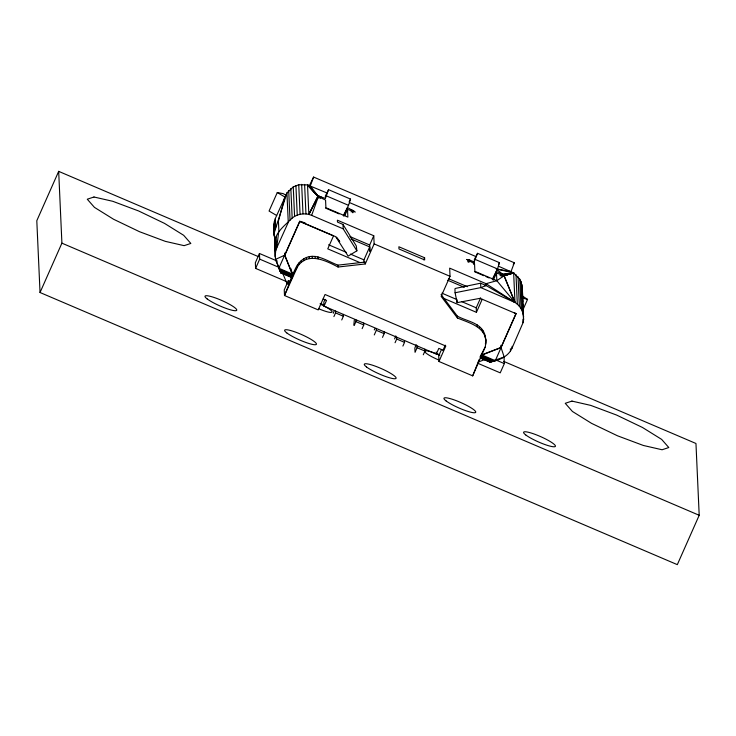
<?xml version="1.0" encoding="UTF-8"?>
<svg xmlns="http://www.w3.org/2000/svg" width="736" height="736" viewBox="0 0 736 736"><rect width="100%" height="100%" fill="white"/><g stroke="black" fill="none" stroke-linecap="round" stroke-linejoin="round"><path stroke-width="1.1" d="M275.439 240.663C273.268 233.652 272.854 225.483 275.338 218.482L286.93 192.887L293.259 186.88L298.742 184.754L307.519 184.902L327.216 193.062M274.197 235.713L273.856 224.084M274.629 245.263C273.792 232.999 284.62 225.924 292.164 218.068C297.546 213.707 305.274 212.649 311.641 215.372L343.197 228.841L356.886 250.829L348.137 256.11L335.708 236.688L299.699 221.278L278.843 268.254L281.014 272.992L275.54 259.385L274.629 245.263L274.905 247.176M275.135 256.505L275.706 250.746L276.672 248.004L288.264 222.41L286.93 192.887L274.252 232.815M441.444 349.646L438.711 355.819L438.969 361.477L472.678 375.866L485.263 346.904C486.091 342.525 486.054 337.833 484.481 333.601C480.268 322.405 466.449 321.292 457.323 316.103L441.066 294.483M485.778 344.043L485.751 339.259M498.355 266.147L513.645 272.918L519.736 279.128L521.033 281.732L522.302 287.38L522.753 301.64M514.096 312.57L516.102 313.683L501.069 347.613L504.178 357.006L489.587 362.029C498.198 360.778 508.052 356.896 511.888 348.441L523.057 322.662L523.572 319.81L522.302 287.38M511.888 348.441L512.164 346.279M485.355 344.062L485.696 342.157M333.316 313.232L333.923 311.448M325.478 198.14L328.56 189.695L350.52 199.07L348.542 205.335L343.28 215.676M473.414 263.792L477.535 253.313L499.486 262.688L497.508 268.944L492.255 279.294M394.579 338.937L395.784 335.883M374.284 329.94L374.698 328.854M311.641 215.372L318.348 196.632L307.519 184.902L308.853 214.424L318.348 196.632L325.56 200.063L325.91 207.727L347.861 217.102L347.521 209.438L355.313 212.06L347.429 207.515M309.378 185.638L313.61 177.063L514.326 262.77L511.032 271.556L496.303 268.944L504.289 275.669L496.487 273.047L493.304 280.241M313.61 177.063L310.316 185.849L317.796 195.785L325.496 198.49L325.376 195.96L328.56 189.695M354.31 320.151L353.832 325.165M472.678 375.866L479.256 359.38M416.171 344.586L414.856 348.054L414.994 351.284M489.587 362.029L495.3 360.677L501.069 347.613L480.967 355.368L494.27 361.045M258.419 256.652L58.678 171.359L36.8 220.717L40.038 292.514L677.322 564.641L699.2 515.283L695.962 443.486L503.617 361.348M40.038 292.514L61.907 243.156L58.678 171.359M285.973 195.261L283.222 193.642L277.279 192.528L269.072 211.039L276.662 215.501M277.398 261.142L259.449 253.478L255.346 262.734L255.604 268.392L286.221 281.474M255.604 268.392L259.698 259.136L259.449 253.478M438.969 361.477L445.804 346.049L325.054 294.492L318.219 309.911L284.501 295.513L292.716 274.905L284.85 255.217L299.791 221.499L333.5 235.897L327.759 248.851L360.07 262.651M318.265 198.012L319.176 195.951M320.013 198.61L320.933 196.549M290.462 281.511L288.356 280.609L284.252 289.864L284.501 295.513L297.519 266.726C307.473 251.537 325.588 260.461 338.054 267.021L365.249 263.957L374.136 243.901L373.768 235.741L337.392 220.202L337.474 222.088L343.004 224.443L356.279 245.907L356.886 250.829M343.804 216.09L347.447 207.865M344.788 215.602L347.521 209.438M351.1 211.885L352.01 209.824M352.323 212.483L353.234 210.432M352.875 212.787L353.786 210.735M325.064 299.34L323.831 302.119L324.006 306.139L436.292 354.08L438.822 348.367L443.054 350.18M324.006 306.139L326.536 300.426L323.15 298.982M333.905 316.609L335.542 312.91L335.46 311.024M350.971 238.915L369.684 246.91L369.886 251.427L369.674 244.996L373.768 235.741M364.044 262.126L363.943 259.863L369.684 246.91M341.743 319.958L343.381 316.259L343.298 314.373M354.292 325.312L355.93 321.614L355.847 319.728M362.13 328.661L363.768 324.962L363.685 323.076M374.265 334.944L376.317 330.317L376.225 328.431M382.518 337.364L384.155 333.666L384.072 331.78M423.678 259.799L424.598 257.747L398.875 246.762L398.976 248.961L424.69 259.946L424.598 257.747M395.057 342.728L396.704 339.02L396.612 337.134M402.896 346.076L404.542 342.369L404.46 340.483M415.03 352.351L417.082 347.723L416.999 345.846M523.627 316.903C523.25 311.052 519.929 305.56 514.97 302.441L486.054 283.682L449.668 268.143L450.036 276.313L441.149 296.369L457.415 317.98C468.206 322.635 485.245 326.453 485.834 341.136M423.283 354.78L424.93 351.072L424.838 349.186M467.774 261.786L468.685 259.725L469.899 260.167L474.462 262.099L473.552 264.16M468.363 261.979L469.274 259.928M468.988 262.218L469.899 260.167M442.98 350.336L445.271 345.166M485.144 285.734L486.054 283.682L496.837 280.71L503.985 275.779L514.97 302.441L480.81 287.601L455.087 292.762L457.12 302.652L480.074 298.328L516.102 313.683M444.112 298.531L476.422 312.331L476.22 307.804L480.636 297.841M476.422 312.331L482.163 299.368M492.77 279.698L496.404 271.124M500.075 275.494L500.986 273.433L496.423 271.474M500.701 275.788L501.612 273.737L500.986 273.433M501.299 276.101L502.21 274.04L501.612 273.737M502.329 276.69L503.24 274.638L513.645 272.918L514.97 302.441L486.137 285.568L480.608 283.204L455.685 288.356L454.94 288.779L455.087 292.762M485.263 346.904L480.893 355.258L500.94 347.484L515.881 313.766M522.992 309.681L527.556 299.396L522.348 295.955M504.077 357.935L504.335 363.593L500.232 372.848L478.05 363.382M365.249 263.957L365.166 262.071L337.971 265.135C327.391 261.363 315.128 251.832 303.756 258.842C294.685 264.169 293.36 275.88 288.521 284.381L288.356 280.609M318.035 196.383L308.853 214.424L317.814 196.172L307.519 184.902L317.704 195.997M349.149 201.756L350.52 199.07M477.535 253.313L474.352 259.569L474.462 262.099M498.576 264.472L499.486 262.688M513.277 264.491L514.326 262.77M281.042 272.973L275.54 259.385L284.666 255.217L292.937 275.816L279.634 270.14M478.179 362.094L484.297 359.72M504.289 275.669L513.645 272.918L496.303 268.944M504.28 275.54L513.645 272.918L502.21 274.04M504.169 275.365L513.645 272.918L503.636 274.905M503.948 275.154L513.645 272.918L504.188 275.752L514.97 302.441L496.837 280.71L474.886 271.336L474.536 263.672L466.67 259.477L468.685 259.725M522.22 297.997L527.556 299.396M299.699 221.278L305.136 222.898M436.494 353.501L439.613 354.807M349.398 202.538L476.174 256.671M326.582 195.96L348.542 205.335M475.557 259.569L497.508 268.944M325.505 208.086L339.103 213.891M474.481 271.704L483.892 275.715M485.981 276.607L489.118 277.95M374.136 243.901L450.036 276.313M349.922 236.56L369.674 244.996M448.684 278.732L467.397 286.718M447.663 280.204L464.287 287.307M328.596 244.775L346.27 252.319M350.428 254.095L363.943 259.863M441.913 293.158L456.467 299.377M461.665 301.594L476.22 307.804M259.698 259.136L279.763 267.702M495.88 359.987L504.335 363.593M278.843 268.254L292.155 273.939M481.997 355L495.3 360.677M279.248 269.229L292.56 274.914M481.004 356.123L493.286 361.367M279.984 270.949L292.266 276.193M480.093 356.399L492.375 361.643M280.296 271.648L292.578 276.892M480.314 357.052L491.565 361.854M280.563 272.21L291.824 277.021M480.636 357.641L490.875 362.011M280.775 272.624L292.036 277.435M480.084 357.733L490.314 362.103M280.931 272.89L292.302 277.785M480.369 358.092L489.9 362.121M324.576 304.814L320.068 303.784M335.542 312.91L343.381 316.259M355.93 321.614L363.768 324.962M376.317 330.317L384.155 333.666M396.704 339.02L404.542 342.369M417.082 347.723L424.93 351.072M61.907 243.156L699.2 515.283M277.279 192.528L284.86 196.99L278.42 221.15L278.852 230.699L276.672 248.004L276.166 236.753M307.519 184.902L317.694 195.868M339.112 240.571L336.334 237.222L339.747 241.601M282.918 273.792L287.27 284.234M290.748 268.373L292.716 274.905L297.519 266.726L297.427 264.85M273.801 226.982L274.215 229.862M522.91 305.044L523.572 319.81M521.888 284.51L523.222 314.033M522.91 319.258L523.057 322.662M521.033 281.732L522.358 311.254M519.736 279.128L521.07 308.651M518.043 276.745L519.377 306.268M516 274.666L517.325 304.18M510.398 348.754L510.499 351.008M500.839 345.331L500.94 347.484M496.487 273.047L496.837 280.71M486.054 283.682L486.137 285.568L480.81 287.601L480.608 283.204M485.346 336.38L485.429 338.266M484.481 333.601L484.564 335.487M483.193 330.998L483.276 332.884M481.5 328.624L481.583 330.501M479.449 326.536L479.532 328.422M477.094 324.788L477.176 326.674M457.323 316.103L457.415 317.98M436.2 352.066L436.292 354.08M343.004 224.443L343.197 228.841M337.971 265.135L338.054 267.021M318.016 256.864L318.108 258.75M315.109 256.358L315.192 258.244M312.156 256.312L312.248 258.198M309.24 256.717L309.322 258.603M304.612 184.405L305.946 213.918M306.406 257.572L306.498 259.449M301.659 184.35L302.993 213.872M303.756 258.842L303.839 260.728M298.742 184.754L300.067 214.277M301.337 260.507L301.42 262.393M295.918 185.61L297.243 215.133M299.212 262.522L299.294 264.408M293.259 186.88L294.584 216.402M290.84 188.545L292.164 218.068M288.714 190.569L290.039 220.092M284.749 253.064L284.85 255.217M275.338 218.482L275.733 227.212M274.372 221.223L274.767 229.954M275.2 239.504L275.706 250.746M274.408 234.223L274.611 238.593M274.684 242.365L275.54 259.385M457.01 299.662L457.12 302.652M320.657 304.364A14.545 2.401 23.9 0 1 332.12 312.036A14.545 2.401 23.9 0 1 318.936 308.835M438.122 359.729A14.545 2.401 23.9 0 1 424.7 351.182A14.545 2.401 23.9 0 1 439.843 355.249M93.978 197L87.271 199.217L94.447 207.368L113.565 219.254L139.518 231.702L165.352 241.362L184.129 245.658L190.836 243.441L183.66 235.29L164.542 223.404L138.589 210.956L112.764 201.296L93.978 197M571.946 401.092L565.239 403.31L572.415 411.461L591.542 423.347L617.495 435.795L643.319 445.455L662.096 449.76L668.803 447.534L661.636 439.383L642.51 427.496L616.556 415.049L590.732 405.389L571.946 401.092M207.147 298.908A17.379 2.87 23.9 0 0 234.738 310.693A17.379 2.87 23.9 0 0 220.726 300.021A17.379 2.87 23.9 0 0 207.147 298.908M286.81 332.93A17.379 2.87 23.9 0 0 314.401 344.715A17.379 2.87 23.9 0 0 300.389 334.034A17.379 2.87 23.9 0 0 286.81 332.93M366.473 366.942A17.379 2.87 23.9 0 0 394.064 378.727A17.379 2.87 23.9 0 0 380.052 368.046A17.379 2.87 23.9 0 0 366.473 366.942M446.126 400.954A17.379 2.87 23.9 0 0 473.726 412.74A17.379 2.87 23.9 0 0 459.715 402.068A17.379 2.87 23.9 0 0 446.126 400.954M525.789 434.976A17.379 2.87 23.9 0 0 553.389 446.761A17.379 2.87 23.9 0 0 539.378 436.08A17.379 2.87 23.9 0 0 525.789 434.976"/></g></svg>
